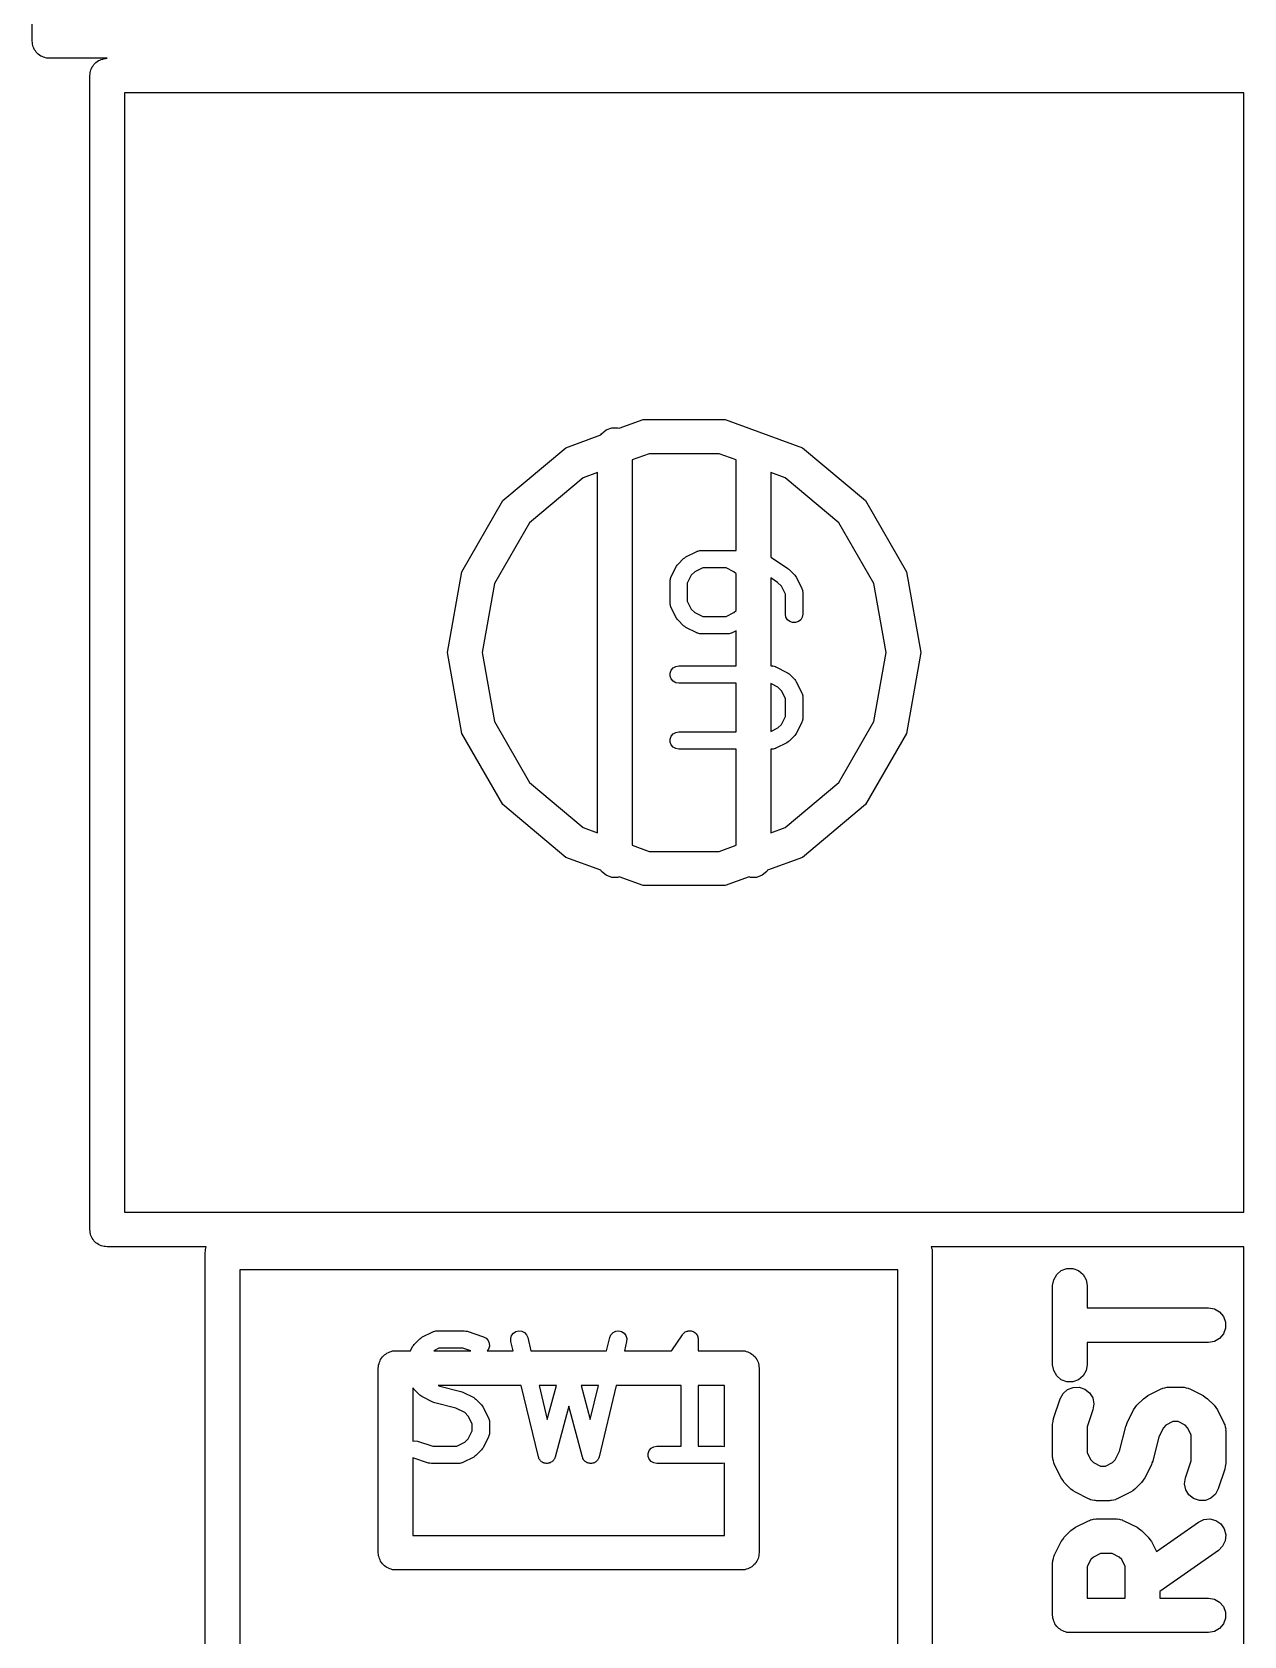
# Model space of a CAD drawing. Extents: x -2.2 to 86.5, y -78.6 to 9.2.
# Drawn here: x -0.15 to 10.35, y -68.52 to -54.62 of the extents above; entities that cross this region are included whole.
import ezdxf

# ---------------------------------------------------------------- set-up
doc = ezdxf.new("R2010")
doc.units = 0
doc.header["$MEASUREMENT"] = 0
doc.layers.add('BLACK', color=7, linetype='CONTINUOUS')

msp = doc.modelspace()

# ---------------------------------------------------------------- linework, layer by layer
at = {"layer": 'Black'}
for p, q in [((-0.15, -54.7), (-0.15, -51.2)), ((-0.14772, -54.7129), (-0.15, -54.7)), ((-0.14772, -54.726), (-0.14772, -54.7129)), ((-0.14323, -54.7384), (-0.14772, -54.726)), ((-0.14095, -54.7513), (-0.14323, -54.7384)), ((-0.13439, -54.7627), (-0.14095, -54.7513)), ((-0.1299, -54.775), (-0.13439, -54.7627)), ((-0.12147, -54.7851), (-0.1299, -54.775)), ((-0.11491, -54.7964), (-0.12147, -54.7851)), ((-0.10485, -54.8049), (-0.11491, -54.7964)), ((-0.09642, -54.8149), (-0.10485, -54.8049)), ((-0.08505, -54.8215), (-0.09642, -54.8149)), ((-0.075, -54.8299), (-0.08505, -54.8215)), ((-0.06267, -54.8344), (-0.075, -54.8299)), ((-0.0513, -54.841), (-0.06267, -54.8344)), ((-0.03838, -54.8432), (-0.0513, -54.841)), ((-0.02605, -54.8477), (-0.03838, -54.8432)), ((-0.01293, -54.8477), (-0.02605, -54.8477)), ((0, -54.85), (-0.01293, -54.8477)), ((0.5, -54.85), (0, -54.85)), ((0.38509, -54.9036), (0.39515, -54.8951)), ((0.39515, -54.8951), (0.40358, -54.8851)), ((0.40358, -54.8851), (0.41495, -54.8785)), ((0.41495, -54.8785), (0.425, -54.8701)), ((0.425, -54.8701), (0.43733, -54.8656)), ((0.43733, -54.8656), (0.4487, -54.859)), ((0.4487, -54.859), (0.46162, -54.8568)), ((0.46162, -54.8568), (0.47395, -54.8523)), ((0.47395, -54.8523), (0.48707, -54.8523)), ((0.48707, -54.8523), (0.5, -54.85)), ((0.35, -55), (0.35228, -54.9871)), ((0.35, -65), (0.35, -55)), ((0.35228, -54.974), (0.35677, -54.9616)), ((0.35228, -54.9871), (0.35228, -54.974)), ((0.35677, -54.9616), (0.35905, -54.9487)), ((0.35905, -54.9487), (0.36561, -54.9373)), ((0.36561, -54.9373), (0.3701, -54.925)), ((0.3701, -54.925), (0.37853, -54.9149)), ((0.37853, -54.9149), (0.38509, -54.9036)), ((0.65, -55.15), (0.65, -64.85)), ((10.35, -55.15), (0.65, -55.15)), ((10.35, -62.6), (10.35, -55.15)), ((4.78509, -58.1036), (4.825, -58.0701)), ((4.825, -58.0701), (4.87395, -58.0523)), ((4.87395, -58.0523), (4.92605, -58.0523)), ((4.92605, -58.0523), (4.93731, -58.0564)), ((4.93731, -58.0564), (5.14402, -57.9811)), ((5.14402, -57.9811), (5.85598, -57.9811)), ((5.85598, -57.9811), (6.525, -58.2246)), ((3.92961, -58.6823), (4.475, -58.2246)), ((4.475, -58.2246), (4.7791, -58.114)), ((4.7791, -58.114), (4.78509, -58.1036)), ((6.525, -58.2246), (7.07039, -58.6823)), ((5.19612, -58.2766), (5.05, -58.3298)), ((5.05, -58.3298), (5.05, -61.6702)), ((5.80388, -58.2766), (5.19612, -58.2766)), ((5.95, -58.3298), (5.80388, -58.2766)), ((5.95, -59.1155), (5.95, -58.3298)), ((4.625, -58.4845), (4.15942, -58.8751)), ((4.75, -58.439), (4.625, -58.4845)), ((4.75, -61.561), (4.75, -58.439)), ((6.375, -58.4845), (6.25, -58.439)), ((6.25, -58.439), (6.25, -59.1731)), ((6.84058, -58.8751), (6.375, -58.4845)), ((3.57363, -59.2989), (3.92961, -58.6823)), ((7.07039, -58.6823), (7.42637, -59.2989)), ((4.15942, -58.8751), (3.85554, -59.4015)), ((7.14446, -59.4015), (6.84058, -58.8751)), ((5.44697, -59.2327), (5.49459, -59.1851)), ((5.49459, -59.1851), (5.50442, -59.1782)), ((5.50442, -59.1782), (5.51408, -59.171)), ((5.51408, -59.171), (5.60932, -59.1234)), ((5.60932, -59.1234), (5.61346, -59.1222)), ((5.61346, -59.1222), (5.6172, -59.12)), ((5.6172, -59.12), (5.62586, -59.1185)), ((5.62586, -59.1185), (5.63428, -59.116)), ((5.63428, -59.116), (5.6386, -59.1162)), ((5.6386, -59.1162), (5.64286, -59.1155)), ((5.64286, -59.1155), (5.95, -59.1155)), ((6.25, -59.1731), (6.25589, -59.1757)), ((6.25589, -59.1757), (6.39875, -59.2709)), ((3.45, -60), (3.57363, -59.2989)), ((5.38407, -59.3516), (5.3853, -59.3474)), ((5.3853, -59.3474), (5.43292, -59.2522)), ((5.43292, -59.2522), (5.44008, -59.2425)), ((5.44008, -59.2425), (5.44697, -59.2327)), ((5.56164, -59.3301), (5.52738, -59.3987)), ((5.59205, -59.2997), (5.56164, -59.3301)), ((5.66056, -59.2655), (5.59205, -59.2997)), ((5.86325, -59.2655), (5.66056, -59.2655)), ((5.93176, -59.2997), (5.86325, -59.2655)), ((5.95, -59.318), (5.93176, -59.2997)), ((5.95, -59.6344), (5.95, -59.318)), ((6.39875, -59.2709), (6.40411, -59.2761)), ((6.40411, -59.2761), (6.41018, -59.2803)), ((6.41018, -59.2803), (6.45779, -59.3279)), ((6.45779, -59.3279), (6.46468, -59.3378)), ((6.46468, -59.3378), (6.47184, -59.3474)), ((6.47184, -59.3474), (6.51946, -59.4427)), ((7.42637, -59.2989), (7.55, -60)), ((3.85554, -59.4015), (3.75, -60)), ((5.37738, -59.381), (5.37813, -59.3767)), ((5.37738, -59.5714), (5.37738, -59.381)), ((5.37787, -59.3724), (5.38038, -59.364)), ((5.37813, -59.3767), (5.37787, -59.3724)), ((5.38038, -59.364), (5.3819, -59.3553)), ((5.3819, -59.3553), (5.38407, -59.3516)), ((5.52738, -59.3987), (5.52738, -59.5537)), ((6.30936, -59.3916), (6.25, -59.352)), ((6.25, -59.352), (6.25, -60.1155)), ((6.34312, -59.4254), (6.30936, -59.3916)), ((6.37738, -59.4939), (6.34312, -59.4254)), ((6.51946, -59.4427), (6.52069, -59.4468)), ((6.52069, -59.4468), (6.52286, -59.4505)), ((6.52286, -59.4505), (6.52438, -59.4592)), ((6.52438, -59.4592), (6.52689, -59.4676)), ((6.52689, -59.4676), (6.52663, -59.4719)), ((6.52663, -59.4719), (6.52738, -59.4762)), ((6.52738, -59.4762), (6.52738, -59.6667)), ((7.25, -60), (7.14446, -59.4015)), ((5.37813, -59.5757), (5.37738, -59.5714)), ((5.37787, -59.58), (5.37813, -59.5757)), ((5.38038, -59.5884), (5.37787, -59.58)), ((5.3819, -59.5971), (5.38038, -59.5884)), ((5.38407, -59.6008), (5.3819, -59.5971)), ((5.3853, -59.605), (5.38407, -59.6008)), ((5.43292, -59.7002), (5.3853, -59.605)), ((5.52738, -59.5537), (5.56164, -59.6222)), ((5.56164, -59.6222), (5.59205, -59.6526)), ((6.37738, -59.6667), (6.37738, -59.4939)), ((5.44008, -59.7099), (5.43292, -59.7002)), ((5.44697, -59.7197), (5.44008, -59.7099)), ((5.49459, -59.7673), (5.44697, -59.7197)), ((5.59205, -59.6526), (5.66056, -59.6869)), ((5.66056, -59.6869), (5.86325, -59.6869)), ((5.86325, -59.6869), (5.93176, -59.6526)), ((5.93176, -59.6526), (5.95, -59.6344)), ((6.3819, -59.6923), (6.37738, -59.6667)), ((6.39493, -59.7149), (6.3819, -59.6923)), ((6.41488, -59.7316), (6.39493, -59.7149)), ((6.43936, -59.7405), (6.41488, -59.7316)), ((6.4654, -59.7405), (6.43936, -59.7405)), ((6.48988, -59.7316), (6.4654, -59.7405)), ((6.50983, -59.7149), (6.48988, -59.7316)), ((6.52286, -59.6923), (6.50983, -59.7149)), ((6.52738, -59.6667), (6.52286, -59.6923)), ((5.50442, -59.7742), (5.49459, -59.7673)), ((5.51408, -59.7814), (5.50442, -59.7742)), ((5.60932, -59.829), (5.51408, -59.7814)), ((5.61346, -59.8302), (5.60932, -59.829)), ((5.6172, -59.8324), (5.61346, -59.8302)), ((5.62586, -59.8339), (5.6172, -59.8324)), ((5.63428, -59.8364), (5.62586, -59.8339)), ((5.6386, -59.8362), (5.63428, -59.8364)), ((5.64286, -59.8369), (5.6386, -59.8362)), ((5.88095, -59.8369), (5.64286, -59.8369)), ((5.88521, -59.8362), (5.88095, -59.8369)), ((5.88953, -59.8364), (5.88521, -59.8362)), ((5.89795, -59.8339), (5.88953, -59.8364)), ((5.9066, -59.8324), (5.89795, -59.8339)), ((5.91035, -59.8302), (5.9066, -59.8324)), ((5.91449, -59.829), (5.91035, -59.8302)), ((5.95, -59.8112), (5.91449, -59.829)), ((5.95, -60.1155), (5.95, -59.8112)), ((3.57363, -60.7011), (3.45, -60)), ((3.75, -60), (3.85554, -60.5985)), ((7.14446, -60.5985), (7.25, -60)), ((7.55, -60), (7.42637, -60.7011)), ((5.37852, -60.1775), (5.38743, -60.153)), ((5.37852, -60.2035), (5.37852, -60.1775)), ((5.38743, -60.153), (5.40417, -60.133)), ((5.40417, -60.133), (5.42673, -60.12)), ((5.42673, -60.12), (5.45238, -60.1155)), ((5.45238, -60.1155), (5.95, -60.1155)), ((6.25, -60.1155), (6.2619, -60.1155)), ((6.2619, -60.1155), (6.26616, -60.1162)), ((6.26616, -60.1162), (6.27048, -60.116)), ((6.27048, -60.116), (6.2789, -60.1185)), ((6.2789, -60.1185), (6.28756, -60.12)), ((6.28756, -60.12), (6.2913, -60.1222)), ((6.2913, -60.1222), (6.29545, -60.1234)), ((6.29545, -60.1234), (6.39068, -60.171)), ((6.39068, -60.171), (6.40034, -60.1782)), ((6.40034, -60.1782), (6.41018, -60.1851)), ((5.38743, -60.228), (5.37852, -60.2035)), ((5.40417, -60.2479), (5.38743, -60.228)), ((5.42673, -60.261), (5.40417, -60.2479)), ((5.45238, -60.2655), (5.42673, -60.261)), ((5.95, -60.2655), (5.45238, -60.2655)), ((5.95, -60.6869), (5.95, -60.2655)), ((6.31272, -60.2997), (6.25, -60.2684)), ((6.25, -60.2684), (6.25, -60.684)), ((6.34312, -60.3301), (6.31272, -60.2997)), ((6.41018, -60.1851), (6.45779, -60.2327)), ((6.45779, -60.2327), (6.46468, -60.2425)), ((6.46468, -60.2425), (6.47184, -60.2522)), ((6.47184, -60.2522), (6.51946, -60.3474)), ((6.37738, -60.3987), (6.34312, -60.3301)), ((6.37738, -60.5537), (6.37738, -60.3987)), ((6.51946, -60.3474), (6.5207, -60.3516)), ((6.5207, -60.3516), (6.52286, -60.3553)), ((6.52286, -60.3553), (6.52438, -60.364)), ((6.52438, -60.364), (6.52689, -60.3724)), ((6.52689, -60.3724), (6.52663, -60.3767)), ((6.52663, -60.3767), (6.52738, -60.381)), ((6.52738, -60.381), (6.52738, -60.5714)), ((3.85554, -60.5985), (4.15942, -61.1249)), ((6.34312, -60.6222), (6.37738, -60.5537)), ((6.52286, -60.5971), (6.5207, -60.6008)), ((6.52438, -60.5884), (6.52286, -60.5971)), ((6.52689, -60.58), (6.52438, -60.5884)), ((6.52738, -60.5714), (6.52663, -60.5757)), ((6.52663, -60.5757), (6.52689, -60.58)), ((6.84058, -61.1249), (7.14446, -60.5985)), ((3.92961, -61.3177), (3.57363, -60.7011)), ((5.37852, -60.7489), (5.38743, -60.7244)), ((5.38743, -60.7244), (5.40417, -60.7045)), ((5.40417, -60.7045), (5.42673, -60.6914)), ((5.42673, -60.6914), (5.45238, -60.6869)), ((5.45238, -60.6869), (5.95, -60.6869)), ((6.25, -60.684), (6.31272, -60.6526)), ((6.31272, -60.6526), (6.34312, -60.6222)), ((6.45779, -60.7197), (6.41018, -60.7673)), ((6.46468, -60.7099), (6.45779, -60.7197)), ((6.47184, -60.7002), (6.46468, -60.7099)), ((6.51946, -60.605), (6.47184, -60.7002)), ((6.5207, -60.6008), (6.51946, -60.605)), ((7.42637, -60.7011), (7.07039, -61.3177)), ((5.37852, -60.7749), (5.37852, -60.7489)), ((5.38743, -60.7994), (5.37852, -60.7749)), ((5.40417, -60.8194), (5.38743, -60.7994)), ((5.42673, -60.8324), (5.40417, -60.8194)), ((5.45238, -60.8369), (5.42673, -60.8324)), ((5.95, -60.8369), (5.45238, -60.8369)), ((5.95, -61.6702), (5.95, -60.8369)), ((6.2619, -60.8369), (6.25, -60.8369)), ((6.25, -60.8369), (6.25, -61.561)), ((6.26616, -60.8362), (6.2619, -60.8369)), ((6.27048, -60.8364), (6.26616, -60.8362)), ((6.2789, -60.8339), (6.27048, -60.8364)), ((6.28756, -60.8324), (6.2789, -60.8339)), ((6.2913, -60.8302), (6.28756, -60.8324)), ((6.29545, -60.829), (6.2913, -60.8302)), ((6.39068, -60.7814), (6.29545, -60.829)), ((6.40034, -60.7742), (6.39068, -60.7814)), ((6.41018, -60.7673), (6.40034, -60.7742)), ((4.15942, -61.1249), (4.625, -61.5155)), ((6.375, -61.5155), (6.84058, -61.1249)), ((4.475, -61.7754), (3.92961, -61.3177)), ((7.07039, -61.3177), (6.525, -61.7754)), ((4.625, -61.5155), (4.75, -61.561)), ((6.25, -61.561), (6.375, -61.5155)), ((5.05, -61.6702), (5.19612, -61.7234)), ((5.80388, -61.7234), (5.95, -61.6702)), ((4.7791, -61.886), (4.475, -61.7754)), ((5.19612, -61.7234), (5.80388, -61.7234)), ((6.525, -61.7754), (6.2209, -61.886)), ((4.78509, -61.8964), (4.7791, -61.886)), ((4.825, -61.9299), (4.78509, -61.8964)), ((4.87395, -61.9477), (4.825, -61.9299)), ((4.92605, -61.9477), (4.87395, -61.9477)), ((4.93731, -61.9436), (4.92605, -61.9477)), ((5.14402, -62.0189), (4.93731, -61.9436)), ((6.06269, -61.9436), (5.85598, -62.0189)), ((6.07395, -61.9477), (6.06269, -61.9436)), ((6.12605, -61.9477), (6.07395, -61.9477)), ((6.175, -61.9299), (6.12605, -61.9477)), ((6.21491, -61.8964), (6.175, -61.9299)), ((6.2209, -61.886), (6.21491, -61.8964)), ((5.85598, -62.0189), (5.14402, -62.0189)), ((10.35, -64.85), (10.35, -62.6)), ((0.65, -64.85), (10.35, -64.85)), ((0.35228, -65.0129), (0.35, -65)), ((0.35228, -65.026), (0.35228, -65.0129)), ((0.35677, -65.0384), (0.35228, -65.026)), ((0.35905, -65.0513), (0.35677, -65.0384)), ((0.36561, -65.0627), (0.35905, -65.0513)), ((0.3701, -65.075), (0.36561, -65.0627)), ((0.37853, -65.0851), (0.3701, -65.075)), ((0.38509, -65.0964), (0.37853, -65.0851)), ((0.39515, -65.1049), (0.38509, -65.0964)), ((0.40358, -65.1149), (0.39515, -65.1049)), ((0.41495, -65.1215), (0.40358, -65.1149)), ((0.425, -65.1299), (0.41495, -65.1215)), ((0.43733, -65.1344), (0.425, -65.1299)), ((0.4487, -65.141), (0.43733, -65.1344)), ((0.46162, -65.1432), (0.4487, -65.141)), ((0.47395, -65.1477), (0.46162, -65.1432)), ((0.48707, -65.1477), (0.47395, -65.1477)), ((0.5, -65.15), (0.48707, -65.1477)), ((1.35882, -65.15), (0.5, -65.15)), ((1.35228, -65.174), (1.35677, -65.1616)), ((1.35228, -65.1871), (1.35228, -65.174)), ((1.35677, -65.1616), (1.35882, -65.15)), ((10.35, -65.15), (7.64118, -65.15)), ((7.64118, -65.15), (7.64323, -65.1616)), ((7.64323, -65.1616), (7.64772, -65.174)), ((7.64772, -65.174), (7.64772, -65.1871)), ((10.35, -75.2), (10.35, -65.15)), ((1.35, -65.2), (1.35228, -65.1871)), ((1.35, -68.8), (1.35, -65.2)), ((7.64772, -65.1871), (7.65, -65.2)), ((7.65, -65.2), (7.65, -68.8)), ((1.65, -65.35), (1.65, -68.65)), ((7.35, -65.35), (1.65, -65.35)), ((7.35, -68.65), (7.35, -65.35)), ((8.69286, -65.4857), (8.7019, -65.4344)), ((8.7019, -65.4344), (8.72795, -65.3893)), ((8.72795, -65.3893), (8.76786, -65.3558)), ((8.76786, -65.3558), (8.81681, -65.338)), ((8.81681, -65.338), (8.8689, -65.338)), ((8.8689, -65.338), (8.91786, -65.3558)), ((8.91786, -65.3558), (8.95776, -65.3893)), ((8.95776, -65.3893), (8.98381, -65.4344)), ((8.98381, -65.4344), (8.99286, -65.4857)), ((8.69286, -66.1714), (8.69286, -65.4857)), ((8.99286, -65.4857), (8.99286, -65.6786)), ((8.99286, -65.6786), (10.0429, -65.6786)), ((10.0429, -65.6786), (10.0942, -65.6876)), ((10.0942, -65.6876), (10.1393, -65.7137)), ((10.1393, -65.7137), (10.1728, -65.7536)), ((3.33149, -65.8819), (3.34015, -65.8804)), ((3.34015, -65.8804), (3.34857, -65.8779)), ((3.34857, -65.8779), (3.35288, -65.8781)), ((3.35288, -65.8781), (3.35714, -65.8774)), ((3.35714, -65.8774), (3.59524, -65.8774)), ((3.59524, -65.8774), (3.60708, -65.8795)), ((3.60708, -65.8795), (3.61896, -65.8812)), ((4.04165, -65.8835), (4.06699, -65.8775)), ((4.06699, -65.8775), (4.09286, -65.8805)), ((4.09286, -65.8805), (4.11615, -65.8922)), ((4.88385, -65.8922), (4.90714, -65.8805)), ((4.90714, -65.8805), (4.93301, -65.8775)), ((4.93301, -65.8775), (4.95835, -65.8835)), ((5.51853, -65.8844), (5.52656, -65.8804)), ((5.52656, -65.8804), (5.53069, -65.8799)), ((5.53069, -65.8799), (5.53459, -65.8785)), ((5.53459, -65.8785), (5.54355, -65.8785)), ((5.54355, -65.8785), (5.55245, -65.8775)), ((5.55245, -65.8775), (5.55649, -65.8785)), ((5.55649, -65.8785), (5.56064, -65.8785)), ((5.56064, -65.8785), (5.56905, -65.8816)), ((10.1728, -65.7536), (10.1906, -65.8025)), ((10.1906, -65.8546), (10.1728, -65.9036)), ((10.1906, -65.8025), (10.1906, -65.8546)), ((3.12924, -66.05), (3.1472, -66.0141)), ((3.1472, -66.0141), (3.15437, -66.0044)), ((3.15437, -66.0044), (3.16125, -65.9946)), ((3.16125, -65.9946), (3.20887, -65.947)), ((3.20887, -65.947), (3.21871, -65.9401)), ((3.21871, -65.9401), (3.22836, -65.9329)), ((3.22836, -65.9329), (3.3236, -65.8853)), ((3.3236, -65.8853), (3.32775, -65.8841)), ((3.32775, -65.8841), (3.33149, -65.8819)), ((3.61896, -65.8812), (3.76181, -65.9288)), ((3.76181, -65.9288), (3.78472, -65.9413)), ((3.78472, -65.9413), (3.802, -65.9607)), ((3.802, -65.9607), (3.81157, -65.985)), ((3.81228, -66.011), (3.80405, -66.0357)), ((3.81157, -65.985), (3.81228, -66.011)), ((3.99693, -65.9437), (4.00437, -65.9188)), ((3.99847, -65.9698), (3.99693, -65.9437)), ((4.01757, -66.05), (3.99847, -65.9698)), ((4.00437, -65.9188), (4.0199, -65.8979)), ((4.0199, -65.8979), (4.04165, -65.8835)), ((4.11615, -65.8922), (4.13405, -65.9111)), ((4.13405, -65.9111), (4.14439, -65.935)), ((4.14439, -65.935), (4.17177, -66.05)), ((4.82823, -66.05), (4.85561, -65.935)), ((4.85561, -65.935), (4.86595, -65.9111)), ((4.86595, -65.9111), (4.88385, -65.8922)), ((4.95835, -65.8835), (4.9801, -65.8979)), ((4.9801, -65.8979), (4.99563, -65.9188)), ((5.00153, -65.9698), (4.98243, -66.05)), ((4.99563, -65.9188), (5.00307, -65.9437)), ((5.00307, -65.9437), (5.00153, -65.9698)), ((5.3941, -66.0475), (5.48522, -65.9108)), ((5.48522, -65.9108), (5.48809, -65.9078)), ((5.48809, -65.9078), (5.49017, -65.9042)), ((5.49017, -65.9042), (5.49702, -65.8984)), ((5.49702, -65.8984), (5.50321, -65.8919)), ((5.50321, -65.8919), (5.50694, -65.8901)), ((5.50694, -65.8901), (5.51012, -65.8874)), ((5.51012, -65.8874), (5.51853, -65.8844)), ((5.56905, -65.8816), (5.57775, -65.8837)), ((5.57775, -65.8837), (5.58121, -65.886)), ((5.58121, -65.886), (5.58512, -65.8874)), ((5.58512, -65.8874), (5.59197, -65.8932)), ((5.59197, -65.8932), (5.59943, -65.8981)), ((5.59943, -65.8981), (5.60189, -65.9015)), ((5.60189, -65.9015), (5.60507, -65.9042)), ((5.60507, -65.9042), (5.60955, -65.9119)), ((5.60955, -65.9119), (5.61485, -65.9191)), ((5.61485, -65.9191), (5.61602, -65.9231)), ((5.61602, -65.9231), (5.6181, -65.9267)), ((5.6181, -65.9267), (5.61965, -65.9355)), ((5.61965, -65.9355), (5.62216, -65.9441)), ((5.62216, -65.9441), (5.6219, -65.9483)), ((5.6219, -65.9483), (5.62262, -65.9524)), ((5.62262, -65.9524), (5.62262, -66.05)), ((10.0429, -65.9786), (8.99286, -65.9786)), ((8.99286, -65.9786), (8.99286, -66.1714)), ((10.0942, -65.9695), (10.0429, -65.9786)), ((10.1393, -65.9435), (10.0942, -65.9695)), ((10.1728, -65.9036), (10.1393, -65.9435)), ((2.85677, -66.1616), (2.85905, -66.1487)), ((2.85905, -66.1487), (2.86561, -66.1373)), ((2.86561, -66.1373), (2.8701, -66.125)), ((2.8701, -66.125), (2.87853, -66.1149)), ((2.87853, -66.1149), (2.88509, -66.1036)), ((2.88509, -66.1036), (2.89515, -66.0951)), ((2.89515, -66.0951), (2.90358, -66.0851)), ((2.90358, -66.0851), (2.91495, -66.0785)), ((2.91495, -66.0785), (2.925, -66.0701)), ((2.925, -66.0701), (2.93733, -66.0656)), ((2.93733, -66.0656), (2.9487, -66.059)), ((2.9487, -66.059), (2.96162, -66.0568)), ((2.96162, -66.0568), (2.97395, -66.0523)), ((2.97395, -66.0523), (2.98707, -66.0523)), ((2.98707, -66.0523), (3, -66.05)), ((3, -66.05), (3.12924, -66.05)), ((3.37485, -66.0274), (3.32961, -66.05)), ((3.32961, -66.05), (3.65092, -66.05)), ((3.58307, -66.0274), (3.37485, -66.0274)), ((3.65092, -66.05), (3.58307, -66.0274)), ((3.80405, -66.0357), (3.79271, -66.05)), ((3.79271, -66.05), (4.01757, -66.05)), ((4.17177, -66.05), (4.82823, -66.05)), ((4.98243, -66.05), (5.39155, -66.05)), ((5.39155, -66.05), (5.3941, -66.0475)), ((5.62262, -66.05), (6, -66.05)), ((6, -66.05), (6.01293, -66.0523)), ((6.01293, -66.0523), (6.02605, -66.0523)), ((6.02605, -66.0523), (6.03838, -66.0568)), ((6.03838, -66.0568), (6.0513, -66.059)), ((6.0513, -66.059), (6.06267, -66.0656)), ((6.06267, -66.0656), (6.075, -66.0701)), ((6.075, -66.0701), (6.08505, -66.0785)), ((6.08505, -66.0785), (6.09642, -66.0851)), ((6.09642, -66.0851), (6.10485, -66.0951)), ((6.10485, -66.0951), (6.11491, -66.1036)), ((6.11491, -66.1036), (6.12147, -66.1149)), ((6.12147, -66.1149), (6.1299, -66.125)), ((6.1299, -66.125), (6.13439, -66.1373)), ((6.13439, -66.1373), (6.14095, -66.1487)), ((6.14095, -66.1487), (6.14323, -66.1616)), ((2.85, -66.2), (2.85228, -66.1871)), ((2.85, -67.8), (2.85, -66.2)), ((2.85228, -66.174), (2.85677, -66.1616)), ((2.85228, -66.1871), (2.85228, -66.174)), ((6.14323, -66.1616), (6.14772, -66.174)), ((6.14772, -66.174), (6.14772, -66.1871)), ((6.14772, -66.1871), (6.15, -66.2)), ((6.15, -66.2), (6.15, -67.8)), ((8.7019, -66.2227), (8.69286, -66.1714)), ((8.72795, -66.2678), (8.7019, -66.2227)), ((8.76786, -66.3013), (8.72795, -66.2678)), ((8.95776, -66.2678), (8.91786, -66.3013)), ((8.98381, -66.2227), (8.95776, -66.2678)), ((8.99286, -66.1714), (8.98381, -66.2227)), ((3.15437, -66.3765), (3.15, -66.3706)), ((3.15, -66.3706), (3.15, -66.8328)), ((3.16125, -66.3864), (3.15437, -66.3765)), ((3.20887, -66.434), (3.16125, -66.3864)), ((3.21871, -66.4409), (3.20887, -66.434)), ((4.089, -66.35), (3.36771, -66.35)), ((3.36771, -66.35), (3.38332, -66.3578)), ((3.38332, -66.3578), (3.56581, -66.4034)), ((3.56581, -66.4034), (3.5733, -66.4068)), ((3.5733, -66.4068), (3.58116, -66.4091)), ((3.58116, -66.4091), (3.6764, -66.4567)), ((4.23656, -66.9698), (4.089, -66.35)), ((4.2432, -66.35), (4.31364, -66.6459)), ((4.39254, -66.35), (4.2432, -66.35)), ((4.31364, -66.6459), (4.39254, -66.35)), ((4.60746, -66.35), (4.68636, -66.6459)), ((4.7568, -66.35), (4.60746, -66.35)), ((4.68636, -66.6459), (4.7568, -66.35)), ((4.911, -66.35), (4.76344, -66.9698)), ((5.47262, -66.35), (4.911, -66.35)), ((5.47262, -66.8774), (5.47262, -66.35)), ((5.62262, -66.35), (5.62262, -66.8774)), ((5.85, -66.35), (5.62262, -66.35)), ((5.85, -66.8803), (5.85, -66.35)), ((8.7577, -66.4669), (8.7825, -66.421)), ((8.81681, -66.3191), (8.76786, -66.3013)), ((8.7825, -66.421), (8.82148, -66.3865)), ((8.8689, -66.3191), (8.81681, -66.3191)), ((8.82148, -66.3865), (8.86993, -66.3673)), ((8.91786, -66.3013), (8.8689, -66.3191)), ((8.86993, -66.3673), (8.922, -66.3659)), ((8.922, -66.3659), (8.97142, -66.3824)), ((8.97142, -66.3824), (9.01223, -66.4148)), ((9.01223, -66.4148), (9.0395, -66.4592)), ((9.51863, -66.4373), (9.63292, -66.3801)), ((9.63292, -66.3801), (9.64121, -66.3777)), ((9.64121, -66.3777), (9.6487, -66.3733)), ((9.6487, -66.3733), (9.666, -66.3703)), ((9.666, -66.3703), (9.68285, -66.3653)), ((9.68285, -66.3653), (9.69149, -66.3658)), ((9.69149, -66.3658), (9.7, -66.3643)), ((9.7, -66.3643), (9.81429, -66.3643)), ((9.81429, -66.3643), (9.8228, -66.3658)), ((9.8228, -66.3658), (9.83144, -66.3653)), ((9.83144, -66.3653), (9.84828, -66.3703)), ((9.84828, -66.3703), (9.86559, -66.3733)), ((9.86559, -66.3733), (9.87308, -66.3777)), ((9.87308, -66.3777), (9.88137, -66.3801)), ((9.88137, -66.3801), (9.99565, -66.4373)), ((3.22836, -66.448), (3.21871, -66.4409)), ((3.3236, -66.4957), (3.22836, -66.448)), ((3.33146, -66.498), (3.3236, -66.4957)), ((3.33895, -66.5013), (3.33146, -66.498)), ((3.52144, -66.547), (3.33895, -66.5013)), ((3.59843, -66.5854), (3.52144, -66.547)), ((3.6764, -66.4567), (3.68606, -66.4639)), ((3.68606, -66.4639), (3.69589, -66.4708)), ((3.69589, -66.4708), (3.74351, -66.5184)), ((3.74351, -66.5184), (3.75039, -66.5282)), ((3.75039, -66.5282), (3.75756, -66.5379)), ((3.75756, -66.5379), (3.80518, -66.6331)), ((4.5, -66.5292), (4.38199, -66.9717)), ((4.61801, -66.9717), (4.5, -66.5292)), ((8.70055, -66.6383), (8.7577, -66.4669)), ((9.0423, -66.5617), (8.99286, -66.7101)), ((9.0395, -66.4592), (9.04994, -66.5102)), ((9.04994, -66.5102), (9.0423, -66.5617)), ((9.33726, -66.6758), (9.39441, -66.5615)), ((9.39441, -66.5615), (9.40873, -66.5422)), ((9.40873, -66.5422), (9.4225, -66.5225)), ((9.4225, -66.5225), (9.47965, -66.4654)), ((9.47965, -66.4654), (9.49933, -66.4516)), ((9.49933, -66.4516), (9.51863, -66.4373)), ((9.99565, -66.4373), (10.015, -66.4516)), ((10.015, -66.4516), (10.0346, -66.4654)), ((10.0346, -66.4654), (10.0918, -66.5225)), ((10.0918, -66.5225), (10.1056, -66.5422)), ((10.1056, -66.5422), (10.1199, -66.5615)), ((10.1199, -66.5615), (10.177, -66.6758)), ((3.62884, -66.6159), (3.59843, -66.5854)), ((3.6631, -66.6844), (3.62884, -66.6159)), ((3.6631, -66.7442), (3.6631, -66.6844)), ((3.80518, -66.6331), (3.80641, -66.6373)), ((3.80641, -66.6373), (3.80857, -66.641)), ((3.80857, -66.641), (3.8101, -66.6497)), ((3.8101, -66.6497), (3.8126, -66.6581)), ((3.8126, -66.6581), (3.81234, -66.6624)), ((3.81234, -66.6624), (3.8131, -66.6667)), ((3.8131, -66.6667), (3.8131, -66.7619)), ((8.69286, -66.6857), (8.69703, -66.662)), ((8.69286, -66.9714), (8.69286, -66.6857)), ((8.69703, -66.662), (8.70055, -66.6383)), ((8.99286, -66.7101), (8.99286, -66.936)), ((9.27276, -66.9191), (9.32591, -66.7065)), ((9.32591, -66.7065), (9.33259, -66.6915)), ((9.33259, -66.6915), (9.33726, -66.6758)), ((9.67457, -66.6947), (9.65185, -66.7174)), ((9.73541, -66.6643), (9.67457, -66.6947)), ((9.77887, -66.6643), (9.73541, -66.6643)), ((9.83972, -66.6947), (9.77887, -66.6643)), ((9.86244, -66.7174), (9.83972, -66.6947)), ((10.177, -66.6758), (10.1795, -66.6841)), ((10.1795, -66.6841), (10.1838, -66.6916)), ((10.1838, -66.6916), (10.1869, -66.7089)), ((10.1869, -66.7089), (10.1919, -66.7257)), ((3.15, -66.8328), (3.16462, -66.8298)), ((3.16462, -66.8298), (3.19038, -66.8336)), ((3.19038, -66.8336), (3.32169, -66.8774)), ((3.52991, -66.8774), (3.59843, -66.8431)), ((3.59843, -66.8431), (3.62884, -66.8127)), ((3.62884, -66.8127), (3.6631, -66.7442)), ((3.80518, -66.7954), (3.75756, -66.8907)), ((3.80641, -66.7913), (3.80518, -66.7954)), ((3.80857, -66.7876), (3.80641, -66.7913)), ((3.8101, -66.7789), (3.80857, -66.7876)), ((3.8126, -66.7705), (3.8101, -66.7789)), ((3.8131, -66.7619), (3.81234, -66.7662)), ((3.81234, -66.7662), (3.8126, -66.7705)), ((9.61296, -66.7952), (9.55981, -67.0078)), ((9.65185, -66.7174), (9.61296, -66.7952)), ((9.89286, -66.7783), (9.86244, -66.7174)), ((9.89286, -67.0042), (9.89286, -66.7783)), ((10.1919, -66.7257), (10.1914, -66.7343)), ((10.1914, -66.7343), (10.1929, -66.7429)), ((10.1929, -66.7429), (10.1929, -67.0286)), ((3.28581, -67.0235), (3.15, -66.9783)), ((3.15, -66.9783), (3.15, -67.65)), ((3.32169, -66.8774), (3.52991, -66.8774)), ((3.6764, -66.9718), (3.58116, -67.0195)), ((3.68606, -66.9647), (3.6764, -66.9718)), ((3.69589, -66.9578), (3.68606, -66.9647)), ((3.74351, -66.9102), (3.69589, -66.9578)), ((3.75039, -66.9003), (3.74351, -66.9102)), ((3.75756, -66.8907), (3.75039, -66.9003)), ((4.2396, -66.9768), (4.23656, -66.9698)), ((4.24159, -66.9842), (4.2396, -66.9768)), ((4.24473, -66.9886), (4.24159, -66.9842)), ((4.2469, -66.9937), (4.24473, -66.9886)), ((4.37332, -66.9904), (4.37101, -66.9953)), ((4.37658, -66.986), (4.37332, -66.9904)), ((4.37877, -66.9786), (4.37658, -66.986)), ((4.38199, -66.9717), (4.37877, -66.9786)), ((4.62123, -66.9786), (4.61801, -66.9717)), ((4.62342, -66.986), (4.62123, -66.9786)), ((4.62668, -66.9904), (4.62342, -66.986)), ((4.62899, -66.9953), (4.62668, -66.9904)), ((4.75527, -66.9886), (4.7531, -66.9937)), ((4.75841, -66.9842), (4.75527, -66.9886)), ((4.7604, -66.9768), (4.75841, -66.9842)), ((4.76344, -66.9698), (4.7604, -66.9768)), ((5.18804, -66.9394), (5.19695, -66.9149)), ((5.18804, -66.9654), (5.18804, -66.9394)), ((5.19695, -66.9899), (5.18804, -66.9654)), ((5.19695, -66.9149), (5.2137, -66.8949)), ((5.2137, -67.0098), (5.19695, -66.9899)), ((5.2137, -66.8949), (5.23625, -66.8819)), ((5.23625, -66.8819), (5.2619, -66.8774)), ((5.2619, -66.8774), (5.47262, -66.8774)), ((5.62262, -66.8774), (5.83333, -66.8774)), ((5.83333, -66.8774), (5.85, -66.8803)), ((8.69436, -66.9799), (8.69286, -66.9714)), ((8.69384, -66.9886), (8.69436, -66.9799)), ((8.69885, -67.0054), (8.69384, -66.9886)), ((8.99286, -66.936), (9.02328, -66.9969)), ((9.23386, -66.9969), (9.27276, -66.9191)), ((3.29769, -67.0253), (3.28581, -67.0235)), ((3.30952, -67.0274), (3.29769, -67.0253)), ((3.54762, -67.0274), (3.30952, -67.0274)), ((3.55188, -67.0266), (3.54762, -67.0274)), ((3.55619, -67.0269), (3.55188, -67.0266)), ((3.56461, -67.0244), (3.55619, -67.0269)), ((3.57327, -67.0229), (3.56461, -67.0244)), ((3.57702, -67.0207), (3.57327, -67.0229)), ((3.58116, -67.0195), (3.57702, -67.0207)), ((4.25216, -66.9992), (4.2469, -66.9937)), ((4.25655, -67.0055), (4.25216, -66.9992)), ((4.26104, -67.0086), (4.25655, -67.0055)), ((4.2648, -67.0126), (4.26104, -67.0086)), ((4.27163, -67.016), (4.2648, -67.0126)), ((4.27791, -67.0204), (4.27163, -67.016)), ((4.2832, -67.0218), (4.27791, -67.0204)), ((4.28809, -67.0243), (4.2832, -67.0218)), ((4.29569, -67.0251), (4.28809, -67.0243)), ((4.30308, -67.0271), (4.29569, -67.0251)), ((4.30853, -67.0266), (4.30308, -67.0271)), ((4.31396, -67.0272), (4.30853, -67.0266)), ((4.32141, -67.0255), (4.31396, -67.0272)), ((4.32902, -67.0248), (4.32141, -67.0255)), ((4.33397, -67.0225), (4.32902, -67.0248)), ((4.3393, -67.0212), (4.33397, -67.0225)), ((4.34569, -67.017), (4.3393, -67.0212)), ((4.35262, -67.0138), (4.34569, -67.017)), ((4.35648, -67.0099), (4.35262, -67.0138)), ((4.36105, -67.0069), (4.35648, -67.0099)), ((4.36561, -67.0007), (4.36105, -67.0069)), ((4.37101, -66.9953), (4.36561, -67.0007)), ((4.63439, -67.0007), (4.62899, -66.9953)), ((4.63895, -67.0069), (4.63439, -67.0007)), ((4.64352, -67.0099), (4.63895, -67.0069)), ((4.64739, -67.0138), (4.64352, -67.0099)), ((4.65431, -67.017), (4.64739, -67.0138)), ((4.6607, -67.0212), (4.65431, -67.017)), ((4.66602, -67.0225), (4.6607, -67.0212)), ((4.67098, -67.0248), (4.66602, -67.0225)), ((4.6786, -67.0255), (4.67098, -67.0248)), ((4.68604, -67.0272), (4.6786, -67.0255)), ((4.69147, -67.0266), (4.68604, -67.0272)), ((4.69692, -67.0271), (4.69147, -67.0266)), ((4.70432, -67.0251), (4.69692, -67.0271)), ((4.71191, -67.0243), (4.70432, -67.0251)), ((4.7168, -67.0218), (4.71191, -67.0243)), ((4.72209, -67.0204), (4.7168, -67.0218)), ((4.72837, -67.016), (4.72209, -67.0204)), ((4.7352, -67.0126), (4.72837, -67.016)), ((4.73895, -67.0086), (4.7352, -67.0126)), ((4.74345, -67.0055), (4.73895, -67.0086)), ((4.74784, -66.9992), (4.74345, -67.0055)), ((4.7531, -66.9937), (4.74784, -66.9992)), ((5.23625, -67.0229), (5.2137, -67.0098)), ((5.2619, -67.0274), (5.23625, -67.0229)), ((5.83333, -67.0274), (5.2619, -67.0274)), ((5.85, -67.0244), (5.83333, -67.0274)), ((5.85, -67.65), (5.85, -67.0244)), ((8.7019, -67.0227), (8.69885, -67.0054)), ((8.70623, -67.0302), (8.7019, -67.0227)), ((8.70869, -67.0385), (8.70623, -67.0302)), ((8.76584, -67.1528), (8.70869, -67.0385)), ((9.02328, -66.9969), (9.046, -67.0196)), ((9.046, -67.0196), (9.10684, -67.05)), ((9.10684, -67.05), (9.1503, -67.05)), ((9.1503, -67.05), (9.21115, -67.0196)), ((9.21115, -67.0196), (9.23386, -66.9969)), ((9.54845, -67.0385), (9.49131, -67.1528)), ((9.55313, -67.0228), (9.54845, -67.0385)), ((9.55981, -67.0078), (9.55313, -67.0228)), ((9.84341, -67.1526), (9.89286, -67.0042)), ((10.1852, -67.076), (10.128, -67.2474)), ((10.1887, -67.0522), (10.1852, -67.076)), ((10.1929, -67.0286), (10.1887, -67.0522)), ((8.78016, -67.1721), (8.76584, -67.1528)), ((8.79393, -67.1918), (8.78016, -67.1721)), ((8.85108, -67.2489), (8.79393, -67.1918)), ((8.87076, -67.2627), (8.85108, -67.2489)), ((8.89006, -67.277), (8.87076, -67.2627)), ((9.38639, -67.2627), (9.36708, -67.277)), ((9.40607, -67.2489), (9.38639, -67.2627)), ((9.46321, -67.1918), (9.40607, -67.2489)), ((9.47699, -67.1721), (9.46321, -67.1918)), ((9.49131, -67.1528), (9.47699, -67.1721)), ((9.83577, -67.2041), (9.84341, -67.1526)), ((9.84621, -67.2551), (9.83577, -67.2041)), ((9.87348, -67.2995), (9.84621, -67.2551)), ((10.128, -67.2474), (10.1032, -67.2932)), ((9.00435, -67.3342), (8.89006, -67.277)), ((9.01264, -67.3366), (9.00435, -67.3342)), ((9.02013, -67.341), (9.01264, -67.3366)), ((9.03743, -67.344), (9.02013, -67.341)), ((9.05428, -67.349), (9.03743, -67.344)), ((9.06292, -67.3485), (9.05428, -67.349)), ((9.07143, -67.35), (9.06292, -67.3485)), ((9.18571, -67.35), (9.07143, -67.35)), ((9.19423, -67.3485), (9.18571, -67.35)), ((9.20286, -67.349), (9.19423, -67.3485)), ((9.21971, -67.344), (9.20286, -67.349)), ((9.23702, -67.341), (9.21971, -67.344)), ((9.24451, -67.3366), (9.23702, -67.341)), ((9.2528, -67.3342), (9.24451, -67.3366)), ((9.36708, -67.277), (9.2528, -67.3342)), ((9.91429, -67.3319), (9.87348, -67.2995)), ((9.96371, -67.3484), (9.91429, -67.3319)), ((10.0158, -67.347), (9.96371, -67.3484)), ((10.0642, -67.3278), (10.0158, -67.347)), ((10.1032, -67.2932), (10.0642, -67.3278)), ((8.89006, -67.5801), (9.00435, -67.523)), ((9.00435, -67.523), (9.01264, -67.5205)), ((9.01264, -67.5205), (9.02013, -67.5162)), ((9.02013, -67.5162), (9.03743, -67.5131)), ((9.03743, -67.5131), (9.05428, -67.5081)), ((9.05428, -67.5081), (9.06292, -67.5086)), ((9.06292, -67.5086), (9.07143, -67.5071)), ((9.07143, -67.5071), (9.24286, -67.5071)), ((9.24286, -67.5071), (9.25138, -67.5086)), ((9.25138, -67.5086), (9.26001, -67.5081)), ((9.26001, -67.5081), (9.27685, -67.5131)), ((9.27685, -67.5131), (9.29416, -67.5162)), ((9.29416, -67.5162), (9.30165, -67.5205)), ((9.30165, -67.5205), (9.30994, -67.523)), ((9.30994, -67.523), (9.42422, -67.5801)), ((9.59133, -67.7901), (9.95684, -67.5343)), ((9.95684, -67.5343), (10.0041, -67.5122)), ((10.0041, -67.5122), (10.056, -67.5077)), ((10.056, -67.5077), (10.1063, -67.5212)), ((10.1063, -67.5212), (10.1489, -67.5511)), ((3.15, -67.65), (5.85, -67.65)), ((8.76584, -67.7043), (8.78016, -67.685)), ((8.78016, -67.685), (8.79393, -67.6654)), ((8.79393, -67.6654), (8.85108, -67.6082)), ((8.85108, -67.6082), (8.87076, -67.5944)), ((8.87076, -67.5944), (8.89006, -67.5801)), ((9.42422, -67.5801), (9.44353, -67.5944)), ((9.44353, -67.5944), (9.46321, -67.6082)), ((9.46321, -67.6082), (9.52035, -67.6654)), ((9.52035, -67.6654), (9.53413, -67.685)), ((9.53413, -67.685), (9.54845, -67.7043)), ((10.1489, -67.5511), (10.1788, -67.5938)), ((10.1788, -67.5938), (10.1923, -67.6441)), ((10.1923, -67.6441), (10.1877, -67.696)), ((2.85228, -67.8129), (2.85, -67.8)), ((2.85228, -67.826), (2.85228, -67.8129)), ((2.85677, -67.8384), (2.85228, -67.826)), ((6.14772, -67.826), (6.14323, -67.8384)), ((6.15, -67.8), (6.14772, -67.8129)), ((6.14772, -67.8129), (6.14772, -67.826)), ((8.70623, -67.8269), (8.70869, -67.8186)), ((8.70869, -67.8186), (8.76584, -67.7043)), ((9.10684, -67.8071), (9.046, -67.8376)), ((9.20745, -67.8071), (9.10684, -67.8071)), ((9.26829, -67.8376), (9.20745, -67.8071)), ((9.54845, -67.7043), (9.59133, -67.7901)), ((10.1289, -67.78), (9.62143, -68.1352)), ((10.1657, -67.7432), (10.1289, -67.78)), ((10.1877, -67.696), (10.1657, -67.7432)), ((2.85905, -67.8513), (2.85677, -67.8384)), ((2.86561, -67.8627), (2.85905, -67.8513)), ((2.8701, -67.875), (2.86561, -67.8627)), ((2.87853, -67.8851), (2.8701, -67.875)), ((2.88509, -67.8964), (2.87853, -67.8851)), ((2.89515, -67.9049), (2.88509, -67.8964)), ((2.90358, -67.9149), (2.89515, -67.9049)), ((2.91495, -67.9215), (2.90358, -67.9149)), ((2.925, -67.9299), (2.91495, -67.9215)), ((2.93733, -67.9344), (2.925, -67.9299)), ((2.9487, -67.941), (2.93733, -67.9344)), ((2.96162, -67.9432), (2.9487, -67.941)), ((2.97395, -67.9477), (2.96162, -67.9432)), ((2.98707, -67.9477), (2.97395, -67.9477)), ((3, -67.95), (2.98707, -67.9477)), ((6, -67.95), (3, -67.95)), ((6.01293, -67.9477), (6, -67.95)), ((6.02605, -67.9477), (6.01293, -67.9477)), ((6.03838, -67.9432), (6.02605, -67.9477)), ((6.0513, -67.941), (6.03838, -67.9432)), ((6.06267, -67.9344), (6.0513, -67.941)), ((6.075, -67.9299), (6.06267, -67.9344)), ((6.08505, -67.9215), (6.075, -67.9299)), ((6.09642, -67.9149), (6.08505, -67.9215)), ((6.10485, -67.9049), (6.09642, -67.9149)), ((6.11491, -67.8964), (6.10485, -67.9049)), ((6.12147, -67.8851), (6.11491, -67.8964)), ((6.1299, -67.875), (6.12147, -67.8851)), ((6.13439, -67.8627), (6.1299, -67.875)), ((6.14095, -67.8513), (6.13439, -67.8627)), ((6.14323, -67.8384), (6.14095, -67.8513)), ((8.69286, -67.8857), (8.69436, -67.8772)), ((8.69286, -68.3429), (8.69286, -67.8857)), ((8.69384, -67.8686), (8.69885, -67.8517)), ((8.69436, -67.8772), (8.69384, -67.8686)), ((8.69885, -67.8517), (8.7019, -67.8344)), ((8.7019, -67.8344), (8.70623, -67.8269)), ((9.02328, -67.8603), (8.99286, -67.9211)), ((8.99286, -67.9211), (8.99286, -68.1929)), ((9.046, -67.8376), (9.02328, -67.8603)), ((9.29101, -67.8603), (9.26829, -67.8376)), ((9.32143, -67.9211), (9.29101, -67.8603)), ((9.32143, -68.1929), (9.32143, -67.9211)), ((8.99286, -68.1929), (9.32143, -68.1929)), ((9.62143, -68.1352), (9.62143, -68.1929)), ((9.62143, -68.1929), (10.0429, -68.1929)), ((10.0429, -68.1929), (10.0942, -68.2019)), ((10.0942, -68.2019), (10.1393, -68.2279)), ((10.1393, -68.2279), (10.1728, -68.2679)), ((8.69514, -68.3558), (8.69286, -68.3429)), ((8.69514, -68.3689), (8.69514, -68.3558)), ((8.69962, -68.3812), (8.69514, -68.3689)), ((8.7019, -68.3942), (8.69962, -68.3812)), ((10.1728, -68.2679), (10.1906, -68.3168)), ((10.1906, -68.3689), (10.1728, -68.4179)), ((10.1906, -68.3168), (10.1906, -68.3689)), ((8.70847, -68.4055), (8.7019, -68.3942)), ((8.71295, -68.4179), (8.70847, -68.4055)), ((8.72139, -68.4279), (8.71295, -68.4179)), ((8.72795, -68.4393), (8.72139, -68.4279)), ((8.738, -68.4477), (8.72795, -68.4393)), ((8.74644, -68.4578), (8.738, -68.4477)), ((8.7578, -68.4643), (8.74644, -68.4578)), ((8.76786, -68.4728), (8.7578, -68.4643)), ((8.78019, -68.4772), (8.76786, -68.4728)), ((8.79155, -68.4838), (8.78019, -68.4772)), ((8.80448, -68.4861), (8.79155, -68.4838)), ((8.81681, -68.4906), (8.80448, -68.4861)), ((8.82993, -68.4906), (8.81681, -68.4906)), ((8.84286, -68.4929), (8.82993, -68.4906)), ((10.0429, -68.4929), (8.84286, -68.4929)), ((10.0942, -68.4838), (10.0429, -68.4929)), ((10.1393, -68.4578), (10.0942, -68.4838)), ((10.1728, -68.4179), (10.1393, -68.4578))]:
    msp.add_line(p, q, dxfattribs=at)

doc.saveas('drawing.dxf')
